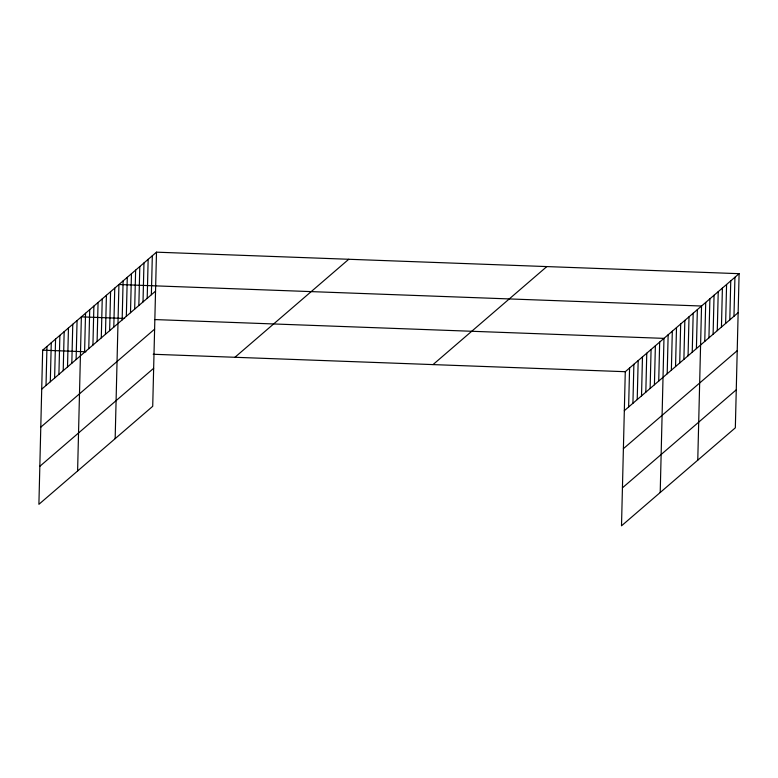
<?xml version="1.0" encoding="UTF-8"?>
<svg xmlns="http://www.w3.org/2000/svg" width="778" height="778" viewBox="0 0 778 778"><rect width="100%" height="100%" fill="white"/><g stroke="black" fill="none" stroke-linecap="round" stroke-linejoin="round"><path stroke-width="1.17" d="M156.495 252.169L42.664 350.178L38.9 504.319L152.721 406.301L156.495 252.169L739.1 273.681L735.336 427.822L621.505 525.831L625.279 371.699L739.1 273.681M46.019 385.47L46.972 346.482M50.317 381.765L51.27 342.777M54.616 378.059L55.569 339.072M58.914 374.364L59.867 335.367M63.212 370.659L64.166 331.671M67.511 366.953L68.464 327.966M71.819 363.248L72.772 324.261M76.118 359.553L77.071 320.555M77.606 470.991L81.369 316.86L124.626 318.455M84.588 352.249L85.541 313.262M88.76 348.661L89.713 309.663M92.932 345.062L93.885 306.075M97.114 341.474L98.067 302.477M101.286 337.876L102.239 298.888M105.458 334.277L106.411 295.29M109.63 330.689L110.583 291.701M113.802 327.091L114.755 288.103M115.163 438.646L118.927 284.515L701.542 306.026L697.769 460.168M122.156 319.904L123.109 280.916M126.328 316.315L127.281 277.318M130.5 312.717L131.453 273.73M134.672 309.129L135.625 270.131M138.844 305.53L139.797 266.543M143.016 301.932L143.969 262.945M147.198 298.344L148.151 259.356M151.37 294.745L152.323 255.758M628.624 406.982L629.577 367.994M632.922 403.286L633.875 364.299M637.221 399.581L638.174 360.593M641.519 395.876L642.472 356.888M645.818 392.17L646.771 353.183M650.126 388.475L651.079 349.487M654.424 384.77L655.377 345.782M658.723 381.064L659.676 342.077M660.211 492.513L663.974 338.372L154.666 319.564M667.193 373.771L668.146 334.783M671.365 370.172L672.318 331.185M675.547 366.584L676.5 327.596M679.719 362.986L680.672 323.998M683.891 359.397L684.844 320.4M688.063 355.799L689.016 316.811M692.235 352.21L693.188 313.213M696.407 348.612L697.36 309.625M704.761 341.425L705.714 302.438M708.933 337.827L709.886 298.84M713.105 334.239L714.058 295.251M717.277 330.64L718.23 291.653M721.449 327.052L722.402 288.055M725.631 323.454L726.584 284.466M729.803 319.865L730.756 280.868M733.975 316.267L734.928 277.279M41.711 389.175L155.542 291.157M40.787 427.171L154.608 329.152M39.824 466.323L153.655 368.305M234.927 357.287L348.758 259.269M433.015 364.6L546.837 266.582M624.326 410.687L738.147 312.668M623.392 448.682L737.223 350.674M622.439 487.835L736.26 389.817M42.664 350.178L85.93 351.782M153.217 354.262L625.279 371.699"/></g></svg>
